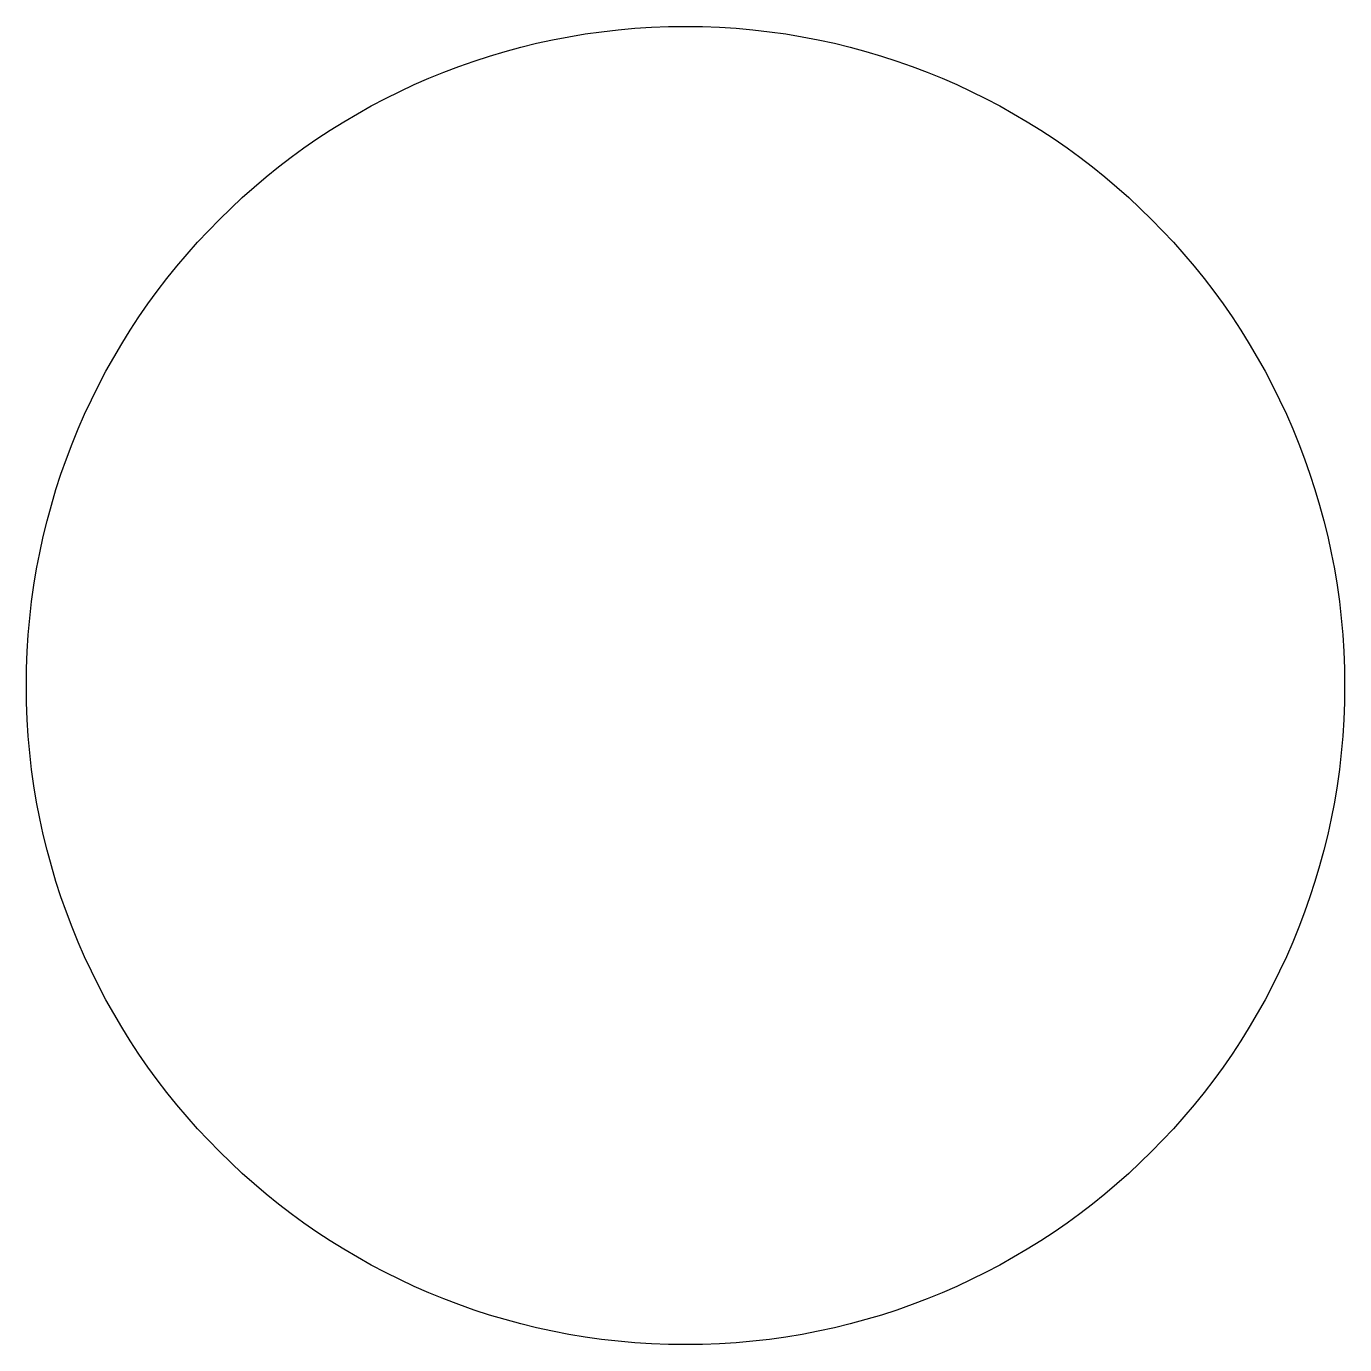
# Model space of a CAD drawing. Header units: millimetres. Extents: x -1.17 to 1.08, y -1.09 to 1.16.
import ezdxf

# ---------------------------------------------------------------- set-up
doc = ezdxf.new("R2010")
doc.units = ezdxf.units.MM

msp = doc.modelspace()

# ---------------------------------------------------------------- linework, layer by layer
at = {"linetype": 'Continuous'}
msp.add_circle((-0.0435, 0.036), 1.125, dxfattribs=at)

doc.saveas('drawing.dxf')
